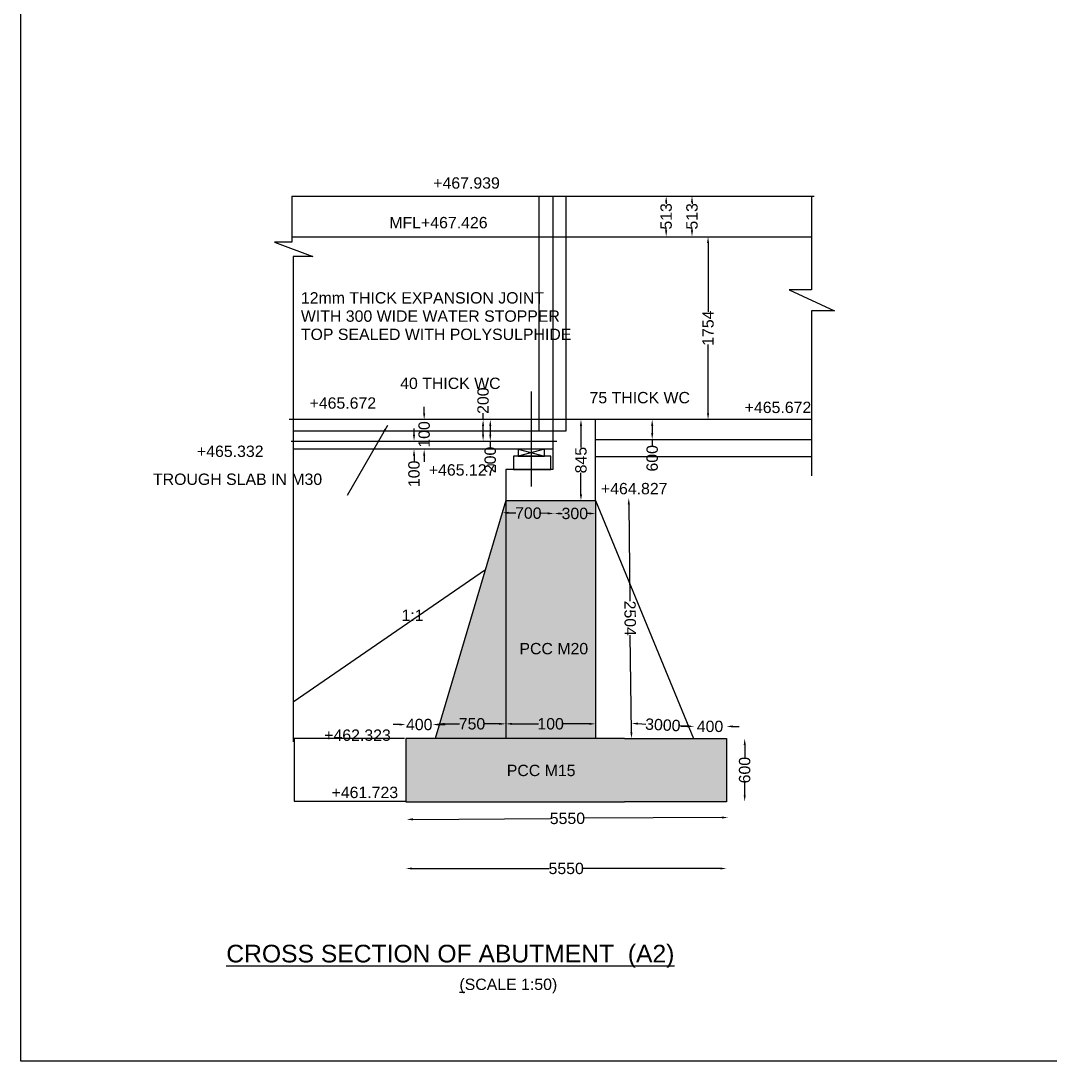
# Model space of a CAD drawing. Header units: millimetres. Extents: x 5124 to 5848355, y 2311 to 21025241.
# Drawn here: x 5765740 to 5786144, y 20967427 to 20988043 of the extents above; entities that cross this region are included whole.
import ezdxf

# ---------------------------------------------------------------- set-up
doc = ezdxf.new("R2010")
doc.units = ezdxf.units.MM
doc.header["$MEASUREMENT"] = 0
for name, color, linetype in [('DIMENSION', 2, 'Continuous'), ('DRAWING', 7, 'Continuous'), ('TEXT', 7, 'Continuous')]:
    doc.layers.add(name, color=color, linetype=linetype)
doc.styles.get("Standard").update_dxf_attribs({"font": 'arial.ttf', "height": 225})
doc.dimstyles.get("Standard").update_dxf_attribs({"dimtxt": 125, "dimasz": 125, "dimexe": 0.18, "dimexo": 0.0625, "dimgap": 0.09, "dimtad": 0, "dimdec": 0, "dimzin": 0, "dimdsep": 46, "dimtxsty": 'Standard', "dimcen": 0.09, "dimse1": 1, "dimse2": 1, "dimadec": 0, "dimazin": 0, "dimtfac": 1, "dimtdec": 0, "dimtofl": 0, "dimtmove": 0, "dimatfit": 3, "dimfxl": 0, "dimtolj": 1, "dimtzin": 0, "dimarcsym": 0})

# ---------------------------------------------------------------- blocks, each defined once
blk = doc.blocks.new('*D119')
at = {"layer": 'Defpoints', "color": 0, "transparency": 16777216}
for p in [(5778532, 20984570), (5778532, 20984570), (5778532, 20983766)]:
    blk.add_point(p, dxfattribs=at)
at = {"layer": 'DRAWING', "color": 0, "lineweight": -2, "transparency": 16777216}
for p, q in [((5778532, 20984445), (5778532, 20984416)), ((5778532, 20983891), (5778532, 20983919))]:
    blk.add_line(p, q, dxfattribs=at)
at = {"layer": 'DRAWING', "color": 0, "transparency": 16777216}
for points in [[(5778511, 20984445), (5778553, 20984445), (5778532, 20984570)], [(5778511, 20983891), (5778553, 20983891), (5778532, 20983766)]]:
    blk.add_solid(points, dxfattribs=at)
at = {"layer": 'DRAWING', "color": 0, "transparency": 16777216, "insert": (5778532, 20984168), "char_height": 225, "attachment_point": 5, "rotation": 90}
blk.add_mtext('\\A1;513', dxfattribs=at)
blk = doc.blocks.new('*D120')
at = {"layer": 'Defpoints', "color": 0, "transparency": 16777216}
for p in [(5778255, 20980141), (5778255, 20979748), (5778255, 20979748)]:
    blk.add_point(p, dxfattribs=at)
at = {"layer": 'DRAWING', "color": 0, "lineweight": -2, "transparency": 16777216}
for p, q in [((5778255, 20980016), (5778255, 20979873)), ((5778255, 20979748), (5778255, 20979623))]:
    blk.add_line(p, q, dxfattribs=at)
at = {"layer": 'DRAWING', "color": 0, "transparency": 16777216}
for points in [[(5778234, 20980016), (5778276, 20980016), (5778255, 20980141)], [(5778234, 20979873), (5778276, 20979873), (5778255, 20979748)]]:
    blk.add_solid(points, dxfattribs=at)
at = {"layer": 'DRAWING', "color": 0, "transparency": 16777216, "insert": (5778255, 20979374), "char_height": 225, "attachment_point": 5, "rotation": 90}
blk.add_mtext('\\A1;600', dxfattribs=at)
blk = doc.blocks.new('*D121')
at = {"layer": 'Defpoints', "color": 0, "transparency": 16777216}
for p in [(5776843, 20980141), (5776843, 20978535), (5776843, 20978535)]:
    blk.add_point(p, dxfattribs=at)
at = {"layer": 'DRAWING', "color": 0, "lineweight": -2, "transparency": 16777216}
for p, q in [((5776843, 20980016), (5776843, 20979588)), ((5776843, 20978660), (5776843, 20979088))]:
    blk.add_line(p, q, dxfattribs=at)
at = {"layer": 'DRAWING', "color": 0, "transparency": 16777216}
for points in [[(5776822, 20980016), (5776864, 20980016), (5776843, 20980141)], [(5776822, 20978660), (5776864, 20978660), (5776843, 20978535)]]:
    blk.add_solid(points, dxfattribs=at)
at = {"layer": 'DRAWING', "color": 0, "transparency": 16777216, "insert": (5776843, 20979338), "char_height": 225, "attachment_point": 5, "rotation": 90}
blk.add_mtext('\\A1;845', dxfattribs=at)
blk = doc.blocks.new('*D122')
at = {"layer": 'Defpoints', "color": 0, "transparency": 16777216}
for p in [(5775288, 20978319), (5775288, 20978296), (5776311, 20978304)]:
    blk.add_point(p, dxfattribs=at)
at = {"layer": 'DRAWING', "color": 0, "lineweight": -2, "transparency": 16777216}
for p, q in [((5775413, 20978294), (5775552, 20978292)), ((5776185, 20978282), (5776046, 20978284))]:
    blk.add_line(p, q, dxfattribs=at)
at = {"layer": 'DRAWING', "color": 0, "transparency": 16777216}
for points in [[(5775413, 20978315), (5775412, 20978273), (5775288, 20978296)], [(5776186, 20978303), (5776185, 20978261), (5776310, 20978280)]]:
    blk.add_solid(points, dxfattribs=at)
at = {"layer": 'DRAWING', "color": 0, "transparency": 16777216, "insert": (5775799, 20978288), "char_height": 225, "attachment_point": 5, "rotation": 359.1414}
blk.add_mtext('\\A1;700', dxfattribs=at)
blk = doc.blocks.new('*D123')
at = {"layer": 'Defpoints', "color": 0, "transparency": 16777216}
for p in [(5776310, 20978280), (5777131, 20978280), (5777131, 20978280)]:
    blk.add_point(p, dxfattribs=at)
at = {"layer": 'DRAWING', "color": 0, "lineweight": -2, "transparency": 16777216}
for p, q in [((5776435, 20978280), (5776473, 20978280)), ((5777006, 20978280), (5776969, 20978280))]:
    blk.add_line(p, q, dxfattribs=at)
at = {"layer": 'DRAWING', "color": 0, "transparency": 16777216}
for points in [[(5776435, 20978301), (5776435, 20978260), (5776310, 20978280)], [(5777006, 20978301), (5777006, 20978260), (5777131, 20978280)]]:
    blk.add_solid(points, dxfattribs=at)
at = {"layer": 'DRAWING', "color": 0, "transparency": 16777216, "insert": (5776721, 20978280), "char_height": 225, "attachment_point": 5}
blk.add_mtext('\\A1;300', dxfattribs=at)
blk = doc.blocks.new('*D124')
at = {"layer": 'Defpoints', "color": 0, "transparency": 16777216}
for p in [(5777790, 20978588), (5777844, 20973821), (5777844, 20973821)]:
    blk.add_point(p, dxfattribs=at)
at = {"layer": 'DRAWING', "color": 0, "lineweight": -2, "transparency": 16777216}
for p, q in [((5777791, 20978463), (5777813, 20976542)), ((5777843, 20973946), (5777821, 20975867))]:
    blk.add_line(p, q, dxfattribs=at)
at = {"layer": 'DRAWING', "color": 0, "transparency": 16777216}
for points in [[(5777812, 20978463), (5777770, 20978462), (5777790, 20978588)], [(5777864, 20973946), (5777822, 20973946), (5777844, 20973821)]]:
    blk.add_solid(points, dxfattribs=at)
at = {"layer": 'DRAWING', "color": 0, "transparency": 16777216, "insert": (5777817, 20976204), "char_height": 225, "attachment_point": 5, "rotation": 270.6567}
blk.add_mtext('\\A1;2504', dxfattribs=at)
blk = doc.blocks.new('*D125')
at = {"layer": 'Defpoints', "color": 0, "transparency": 16777216}
for p in [(5779728, 20974061), (5779074, 20973821), (5779728, 20973821)]:
    blk.add_point(p, dxfattribs=at)
at = {"layer": 'DRAWING', "color": 0, "lineweight": -2, "transparency": 16777216}
for p, q in [((5778949, 20974061), (5778824, 20974061)), ((5779853, 20974061), (5779978, 20974061))]:
    blk.add_line(p, q, dxfattribs=at)
at = {"layer": 'DRAWING', "color": 0, "transparency": 16777216}
for points in [[(5778949, 20974082), (5778949, 20974041), (5779074, 20974061)], [(5779853, 20974082), (5779853, 20974041), (5779728, 20974061)]]:
    blk.add_solid(points, dxfattribs=at)
at = {"layer": 'DRAWING', "color": 0, "transparency": 16777216, "insert": (5779401, 20974061), "char_height": 225, "attachment_point": 5}
blk.add_mtext('\\A1;400', dxfattribs=at)
blk = doc.blocks.new('*D126')
at = {"layer": 'Defpoints', "color": 0, "transparency": 16777216}
for p in [(5779728, 20973821), (5779728, 20972570), (5780088, 20972570)]:
    blk.add_point(p, dxfattribs=at)
at = {"layer": 'DRAWING', "color": 0, "lineweight": -2, "transparency": 16777216}
for p, q in [((5780088, 20973696), (5780088, 20973444)), ((5780088, 20972695), (5780088, 20972947))]:
    blk.add_line(p, q, dxfattribs=at)
at = {"layer": 'DRAWING', "color": 0, "transparency": 16777216}
for points in [[(5780068, 20973696), (5780109, 20973696), (5780088, 20973821)], [(5780068, 20972695), (5780109, 20972695), (5780088, 20972570)]]:
    blk.add_solid(points, dxfattribs=at)
at = {"layer": 'DRAWING', "color": 0, "transparency": 16777216, "insert": (5780088, 20973195), "char_height": 225, "attachment_point": 5, "rotation": 90}
blk.add_mtext('\\A1;600', dxfattribs=at)
blk = doc.blocks.new('*D127')
at = {"layer": 'Defpoints', "color": 0, "transparency": 16777216}
for p in [(5777845, 20974122), (5777833, 20973883), (5779074, 20973821)]:
    blk.add_point(p, dxfattribs=at)
at = {"layer": 'DRAWING', "color": 0, "lineweight": -2, "transparency": 16777216}
for p, q in [((5777970, 20974116), (5778130, 20974108)), ((5778961, 20974066), (5778801, 20974074))]:
    blk.add_line(p, q, dxfattribs=at)
at = {"layer": 'DRAWING', "color": 0, "transparency": 16777216}
for points in [[(5777971, 20974136), (5777969, 20974095), (5777845, 20974122)], [(5778962, 20974087), (5778960, 20974045), (5779086, 20974059)]]:
    blk.add_solid(points, dxfattribs=at)
at = {"layer": 'DRAWING', "color": 0, "transparency": 16777216, "insert": (5778466, 20974091), "char_height": 225, "attachment_point": 5, "rotation": 357.1217}
blk.add_mtext('\\A1;3000', dxfattribs=at)
blk = doc.blocks.new('*D128')
at = {"layer": 'Defpoints', "color": 0, "transparency": 16777216}
for p in [(5773371, 20974098), (5773371, 20973821), (5773904, 20973821)]:
    blk.add_point(p, dxfattribs=at)
at = {"layer": 'DRAWING', "color": 0, "lineweight": -2, "transparency": 16777216}
for p, q in [((5773246, 20974098), (5773121, 20974098)), ((5774029, 20974098), (5774154, 20974098))]:
    blk.add_line(p, q, dxfattribs=at)
at = {"layer": 'DRAWING', "color": 0, "transparency": 16777216}
for points in [[(5773246, 20974119), (5773246, 20974078), (5773371, 20974098)], [(5774029, 20974119), (5774029, 20974078), (5773904, 20974098)]]:
    blk.add_solid(points, dxfattribs=at)
at = {"layer": 'DRAWING', "color": 0, "transparency": 16777216, "insert": (5773637, 20974098), "char_height": 225, "attachment_point": 5}
blk.add_mtext('\\A1;400', dxfattribs=at)
blk = doc.blocks.new('*D129')
at = {"layer": 'Defpoints', "color": 0, "transparency": 16777216}
for p in [(5773387, 20972219), (5779761, 20972256), (5779761, 20972256)]:
    blk.add_point(p, dxfattribs=at)
at = {"layer": 'DRAWING', "color": 0, "lineweight": -2, "transparency": 16777216}
for p, q in [((5773512, 20972220), (5776238, 20972236)), ((5779636, 20972255), (5776910, 20972240))]:
    blk.add_line(p, q, dxfattribs=at)
at = {"layer": 'DRAWING', "color": 0, "transparency": 16777216}
for points in [[(5773512, 20972241), (5773512, 20972199), (5773387, 20972219)], [(5779636, 20972276), (5779636, 20972235), (5779761, 20972256)]]:
    blk.add_solid(points, dxfattribs=at)
at = {"layer": 'DRAWING', "color": 0, "transparency": 16777216, "insert": (5776574, 20972238), "char_height": 225, "attachment_point": 5, "rotation": 0.3341}
blk.add_mtext('\\A1;5550', dxfattribs=at)
blk = doc.blocks.new('*D130')
at = {"layer": 'Defpoints', "color": 0, "transparency": 16777216}
for p in [(5774892, 20980141), (5774903, 20980141), (5774892, 20979717)]:
    blk.add_point(p, dxfattribs=at)
at = {"layer": 'DRAWING', "color": 0, "lineweight": -2, "transparency": 16777216}
for p, q in [((5774903, 20980141), (5774903, 20980266)), ((5774903, 20979842), (5774903, 20980016))]:
    blk.add_line(p, q, dxfattribs=at)
at = {"layer": 'DRAWING', "color": 0, "transparency": 16777216}
for points in [[(5774882, 20980016), (5774923, 20980016), (5774903, 20980141)], [(5774882, 20979842), (5774923, 20979842), (5774903, 20979717)]]:
    blk.add_solid(points, dxfattribs=at)
at = {"layer": 'DRAWING', "color": 0, "transparency": 16777216, "insert": (5774903, 20980516), "char_height": 225, "attachment_point": 5, "rotation": 90}
blk.add_mtext('\\A1;200', dxfattribs=at)
blk = doc.blocks.new('*D131')
at = {"layer": 'Defpoints', "color": 0, "transparency": 16777216}
for p in [(5773534, 20979717), (5773534, 20979553), (5773534, 20979553)]:
    blk.add_point(p, dxfattribs=at)
at = {"layer": 'DRAWING', "color": 0, "lineweight": -2, "transparency": 16777216}
for p, q in [((5773534, 20979842), (5773534, 20979967)), ((5773534, 20979428), (5773534, 20979303))]:
    blk.add_line(p, q, dxfattribs=at)
at = {"layer": 'DRAWING', "color": 0, "transparency": 16777216}
for points in [[(5773513, 20979842), (5773555, 20979842), (5773534, 20979717)], [(5773513, 20979428), (5773555, 20979428), (5773534, 20979553)]]:
    blk.add_solid(points, dxfattribs=at)
at = {"layer": 'DRAWING', "color": 0, "transparency": 16777216, "insert": (5773534, 20979066), "char_height": 225, "attachment_point": 5, "rotation": 90}
blk.add_mtext('\\A1;100', dxfattribs=at)
blk = doc.blocks.new('*D162')
at = {"layer": 'Defpoints', "color": 0, "transparency": 16777216}
for p in [(5774015, 20974112), (5775352, 20974112), (5775352, 20974112)]:
    blk.add_point(p, dxfattribs=at)
at = {"layer": 'TEXT', "color": 0, "lineweight": -2, "transparency": 16777216}
for p, q in [((5774140, 20974112), (5774436, 20974112)), ((5775227, 20974112), (5774931, 20974112))]:
    blk.add_line(p, q, dxfattribs=at)
at = {"layer": 'TEXT', "color": 0, "transparency": 16777216}
for points in [[(5774140, 20974132), (5774140, 20974091), (5774015, 20974112)], [(5775227, 20974132), (5775227, 20974091), (5775352, 20974112)]]:
    blk.add_solid(points, dxfattribs=at)
at = {"layer": 'TEXT', "color": 0, "transparency": 16777216, "insert": (5774683, 20974112), "char_height": 225, "attachment_point": 5}
blk.add_mtext('\\A1;750', dxfattribs=at)
blk = doc.blocks.new('*D163')
at = {"layer": 'Defpoints', "color": 0, "transparency": 16777216}
for p in [(5775352, 20974112), (5777131, 20974112), (5777131, 20974112)]:
    blk.add_point(p, dxfattribs=at)
at = {"layer": 'TEXT', "color": 0, "lineweight": -2, "transparency": 16777216}
for p, q in [((5775477, 20974112), (5776004, 20974112)), ((5777006, 20974112), (5776479, 20974112))]:
    blk.add_line(p, q, dxfattribs=at)
at = {"layer": 'TEXT', "color": 0, "transparency": 16777216}
for points in [[(5775477, 20974132), (5775477, 20974091), (5775352, 20974112)], [(5777006, 20974132), (5777006, 20974091), (5777131, 20974112)]]:
    blk.add_solid(points, dxfattribs=at)
at = {"layer": 'TEXT', "color": 0, "transparency": 16777216, "insert": (5776242, 20974112), "char_height": 225, "attachment_point": 5}
blk.add_mtext('\\A1;100', dxfattribs=at)
blk = doc.blocks.new('*D164')
at = {"layer": 'Defpoints', "color": 0, "transparency": 16777216}
for p in [(5773371, 20972570), (5779728, 20972570), (5779728, 20971246)]:
    blk.add_point(p, dxfattribs=at)
at = {"layer": 'TEXT', "color": 0, "lineweight": -2, "transparency": 16777216}
for p, q in [((5773496, 20971246), (5776214, 20971246)), ((5779603, 20971246), (5776885, 20971246))]:
    blk.add_line(p, q, dxfattribs=at)
at = {"layer": 'TEXT', "color": 0, "transparency": 16777216}
for points in [[(5773496, 20971266), (5773496, 20971225), (5773371, 20971246)], [(5779603, 20971266), (5779603, 20971225), (5779728, 20971246)]]:
    blk.add_solid(points, dxfattribs=at)
at = {"layer": 'TEXT', "color": 0, "transparency": 16777216, "insert": (5776550, 20971246), "char_height": 225, "attachment_point": 5}
blk.add_mtext('\\A1;5550', dxfattribs=at)
blk = doc.blocks.new('*D165')
at = {"layer": 'Defpoints', "color": 0, "transparency": 16777216}
for p in [(5775045, 20980141), (5775045, 20979717), (5775045, 20979717)]:
    blk.add_point(p, dxfattribs=at)
at = {"layer": 'TEXT', "color": 0, "lineweight": -2, "transparency": 16777216}
for p, q in [((5775045, 20980016), (5775045, 20979842)), ((5775045, 20979717), (5775045, 20979592))]:
    blk.add_line(p, q, dxfattribs=at)
at = {"layer": 'TEXT', "color": 0, "transparency": 16777216}
for points in [[(5775025, 20980016), (5775066, 20980016), (5775045, 20980141)], [(5775025, 20979842), (5775066, 20979842), (5775045, 20979717)]]:
    blk.add_solid(points, dxfattribs=at)
at = {"layer": 'TEXT', "color": 0, "transparency": 16777216, "insert": (5775045, 20979342), "char_height": 225, "attachment_point": 5, "rotation": 90}
blk.add_mtext('\\A1;200', dxfattribs=at)
blk = doc.blocks.new('*D166')
at = {"layer": 'Defpoints', "color": 0, "transparency": 16777216}
for p in [(5773735, 20980141), (5773735, 20979553), (5773735, 20979553)]:
    blk.add_point(p, dxfattribs=at)
at = {"layer": 'TEXT', "color": 0, "lineweight": -2, "transparency": 16777216}
for p, q in [((5773735, 20980266), (5773735, 20980391)), ((5773735, 20979428), (5773735, 20979303))]:
    blk.add_line(p, q, dxfattribs=at)
at = {"layer": 'TEXT', "color": 0, "transparency": 16777216}
for points in [[(5773714, 20980266), (5773756, 20980266), (5773735, 20980141)], [(5773714, 20979428), (5773756, 20979428), (5773735, 20979553)]]:
    blk.add_solid(points, dxfattribs=at)
at = {"layer": 'TEXT', "color": 0, "transparency": 16777216, "insert": (5773735, 20979847), "char_height": 225, "attachment_point": 5, "rotation": 90}
blk.add_mtext('\\A1;100', dxfattribs=at)
blk = doc.blocks.new('*D167')
at = {"layer": 'Defpoints', "color": 0, "transparency": 16777216}
for p in [(5779464, 20983766), (5779362, 20980141), (5779464, 20980141)]:
    blk.add_point(p, dxfattribs=at)
at = {"layer": 'TEXT', "color": 0, "lineweight": -2, "transparency": 16777216}
for p, q in [((5779362, 20983641), (5779362, 20982278)), ((5779362, 20980266), (5779362, 20981628))]:
    blk.add_line(p, q, dxfattribs=at)
at = {"layer": 'TEXT', "color": 0, "transparency": 16777216}
for points in [[(5779341, 20983641), (5779383, 20983641), (5779362, 20983766)], [(5779341, 20980266), (5779383, 20980266), (5779362, 20980141)]]:
    blk.add_solid(points, dxfattribs=at)
at = {"layer": 'TEXT', "color": 0, "transparency": 16777216, "insert": (5779362, 20981953), "char_height": 225, "attachment_point": 5, "rotation": 90}
blk.add_mtext('\\A1;1754', dxfattribs=at)
blk = doc.blocks.new('*D168')
at = {"layer": 'Defpoints', "color": 0, "transparency": 16777216}
for p in [(5779169, 20984570), (5779044, 20983766), (5779169, 20983766)]:
    blk.add_point(p, dxfattribs=at)
at = {"layer": 'TEXT', "color": 0, "lineweight": -2, "transparency": 16777216}
for p, q in [((5779044, 20984445), (5779044, 20984416)), ((5779044, 20983891), (5779044, 20983919))]:
    blk.add_line(p, q, dxfattribs=at)
at = {"layer": 'TEXT', "color": 0, "transparency": 16777216}
for points in [[(5779023, 20984445), (5779064, 20984445), (5779044, 20984570)], [(5779023, 20983891), (5779064, 20983891), (5779044, 20983766)]]:
    blk.add_solid(points, dxfattribs=at)
at = {"layer": 'TEXT', "color": 0, "transparency": 16777216, "insert": (5779044, 20984168), "char_height": 225, "attachment_point": 5, "rotation": 90}
blk.add_mtext('\\A1;513', dxfattribs=at)

msp = doc.modelspace()

# ---------------------------------------------------------------- hatches: boundary and pattern name
at = {"layer": 'TEXT'}
h = msp.add_hatch(dxfattribs=at)
h.set_pattern_fill('AR-CONC', color=0, scale=50, style=0)
h.set_pattern_definition([(50, (0, 0), (358.6300913, -31.3760675), [37.5, -412.5]), (355, (0, 0), (-69.375667, 376.096067), [30, -330]), (100.4514, (29.9, -2.6), (289.254691, 344.719771), [31.870095, -350.571056]), (46.1842, (0, 100), (533.620524, -82.759507), [56.25, -618.75]), (96.6356, (44.47, 93.1), (467.331353, 487.058935), [47.805144, -525.8565]), (351.1842, (0, 100), (467.330973, 487.0593), [45, -495]), (21, (50, 75), (298.453526, -201.3094453), [37.5, -412.5]), (326, (50, 75), (121.657666, 362.5750225), [30, -330]), (71.4514, (74.87, 58.22), (420.1113143, 161.2652484), [31.870095, -350.571056]), (37.5, (0, 0), (6.07992766, 166.4469269), [0, -326, 0, -335, 0, -331.25]), (7.5, (0, 0), (131.5347687, 197.205856), [0, -191, 0, -318.5, 0, -126.25]), (327.5, (-111.5, 0), (266.9112181, -11.2774359), [0, -125, 0, -390, 0, -517.5]), (317.5, (-161.5, 0), (291.5930847, 50.0524912), [0, -162.5, 0, -259, 0, -367.5])])
h.paths.add_polyline_path([(5779728.4, 20973820.9), (5777704.5, 20973820.9), (5773952.2, 20973820.9), (5773370.7, 20973820.9), (5773370.7, 20972570.1), (5777704.5, 20972570.1), (5779728.4, 20972570.1)])
h.paths.add_polyline_path([(5777131, 20978535.2), (5775352.2, 20978535.2), (5775352.2, 20973820.9), (5777131, 20973820.9)])
h.paths.add_polyline_path([(5775352.2, 20978535.2), (5773952.2, 20973820.9), (5775352.2, 20973820.9)])
h.paths.add_polyline_path([(5775314.2, 20973014.4), (5776880.3, 20973014.4), (5776880.3, 20973363.4), (5775314.2, 20973363.4)], flags=24)
h.paths.add_polyline_path([(5775498.2, 20978463.7), (5776105.1, 20978454.6), (5776100, 20978112.4), (5775493, 20978121.5)], flags=24)
h.paths.add_polyline_path([(5776416.4, 20978451.6), (5777025.1, 20978451.6), (5777025.1, 20978109.2), (5776416.4, 20978109.2)], flags=24)
h.paths.add_polyline_path([(5775947.8, 20974282.7), (5776535.4, 20974282.7), (5776535.4, 20973940.4), (5775947.8, 20973940.4)], flags=24)
h.paths.add_polyline_path([(5775565.1, 20975428.3), (5777043.9, 20975428.3), (5777043.9, 20975777.3), (5775565.1, 20975777.3)], flags=24)
h.paths.add_polyline_path([(5774379.9, 20974282.7), (5774987, 20974282.7), (5774987, 20973940.4), (5774379.9, 20973940.4)], flags=24)
h.paths.add_polyline_path([(5777983.7, 20976599.8), (5777992.7, 20975812.5), (5777650.5, 20975808.6), (5777641.5, 20976595.9)], flags=9)
h.paths.add_polyline_path([(5778082.9, 20974281.3), (5778865.5, 20974242), (5778848.3, 20973900), (5778065.8, 20973939.3)], flags=9)

# ---------------------------------------------------------------- linework, layer by layer
at = {"layer": 'DIMENSION', "color": 0}
for points in [[(5771112.5, 20984569.6), (5771112.5, 20983660.3), (5770771.2, 20983660.3), (5771530.9, 20983370.2), (5771137.4, 20983370.2), (5771137.4, 20979087.2), (5771137.4, 20973754.1)], [(5771112.5, 20984569.6), (5781463.4, 20984569.6)], [(5776287.9, 20984569.6), (5776287.9, 20979154), (5775352.2, 20979154), (5775352.2, 20978535.2), (5777131, 20978535.2), (5777131, 20980140.7)], [(5776009.4, 20984569.6), (5776009.4, 20980140.7)], [(5776545.1, 20984569.6), (5776545.1, 20979910.1), (5776287.9, 20979910.1)], [(5781412.8, 20984569.6), (5781412.8, 20982710.5), (5780971.3, 20982710.5), (5781870.1, 20982298.5), (5781412.8, 20982298.5), (5781412.8, 20979025.1)], [(5771112.5, 20983765.8), (5781412.8, 20983765.8)], [(5775862.1, 20978817.8), (5775862.1, 20980700.9)], [(5781412.8, 20980140.7), (5771056.9, 20980140.7)], [(5776009.4, 20980140.7), (5776009.4, 20979910.1)], [(5776287.9, 20979910.1), (5771137.4, 20979910.1)], [(5771101.5, 20979716.7), (5776365.6, 20979716.7)], [(5776287.9, 20979553.3), (5771137.4, 20979553.3)], [(5775595.7, 20979553.3), (5776117.5, 20979418.9)], [(5776117.5, 20979553.3), (5775595.7, 20979418.9)], [(5777131, 20979748.3), (5781412.8, 20979748.3)], [(5781412.8, 20979401.2), (5777131, 20979401.2)], [(5775352.2, 20978535.2), (5773952.2, 20973820.9), (5773370.7, 20973820.9), (5773370.7, 20972570.1), (5777704.5, 20972570.1), (5777704.5, 20972570.1)], [(5775352.2, 20978535.2), (5775352.2, 20973820.9)], [(5777131, 20978535.2), (5777131, 20973820.9)], [(5777131, 20978535.2), (5779073.9, 20973820.9)], [(5771137.4, 20974551), (5774947.4, 20977172.1)], [(5777704.5, 20973820.9), (5777704.5, 20973820.9), (5773952.2, 20973820.9)], [(5777704.5, 20973820.9), (5779728.4, 20973820.9), (5779728.4, 20972570.1), (5777704.5, 20972570.1)]]:
    msp.add_lwpolyline(points, dxfattribs=at)
for points in [[(5776117.5, 20979553.3), (5775595.7, 20979553.3), (5775595.7, 20979418.9), (5776117.5, 20979418.9)], [(5775506.1, 20979154), (5776246.7, 20979154), (5776246.7, 20979418.9), (5775506.1, 20979418.9)]]:
    msp.add_lwpolyline(points, close=True, dxfattribs=at)
at = {"layer": 'TEXT'}
msp.add_lwpolyline([(5765739.6, 21025229.7), (5848350.3, 21025229.7), (5848350.3, 20967427.4), (5765739.6, 20967427.4)], close=True, dxfattribs=at)
at = {"layer": 'TEXT', "color": 0}
msp.add_lwpolyline([(5773345, 20973823.1), (5771157.8, 20973823.1), (5771157.8, 20972578.4), (5773374.6, 20972578.4)], dxfattribs=at)

# ---------------------------------------------------------------- texts
for s, height, p in [('+467.939', 225, (5773915, 20984717.1)), ('MFL+467.426', 225, (5773043.9, 20983932.3)), ('12mm THICK EXPANSION JOINT', 225, (5771291.4, 20982441.2)), ('WITH 300 WIDE WATER STOPPER ', 225, (5771291.4, 20982079.8)), ('TOP SEALED WITH POLYSULPHIDE ', 225, (5771291.4, 20981718.3)), ('40 THICK WC', 225, (5773259.1, 20980747.5)), ('+465.672', 225, (5771463.1, 20980357.1)), ('75 THICK WC ', 225, (5777012.6, 20980464.2)), ('+465.672', 225, (5780088.1, 20980271.3)), ('+465.332', 225, (5769231.4, 20979400.7)), ('+465.127', 225, (5773827, 20979031.3)), ('TROUGH SLAB IN M30 ', 225, (5768359.8, 20978846.7)), ('+464.827', 225, (5777238.4, 20978661.5)), ('1:1', 225, (5773285.9, 20976149.9)), ('PCC M20', 225, (5775623.3, 20975490.3)), ('+462.323', 225, (5771754, 20973775.5)), ('PCC M15 ', 225, (5775372.4, 20973076.4)), ('+461.723', 225, (5771899.3, 20972641.1)), ('%%UCROSS SECTION OF ABUTMENT  (A2)', 350, (5769812.9, 20969384.6)), ('%%U(%%USCALE 1:50)', 225, (5774433.8, 20968838.2))]:
    msp.add_text(s, height=height, dxfattribs=at).set_placement(p)

# ---------------------------------------------------------------- dimensions: what is measured, and where the dimension line sits
at = {"layer": 'DRAWING', "color": 0}
for p1, p2, distance, text, picture, middle in [((5778532, 20983765.8), (5778532, 20984569.6), 0, '513', '*D119', (5778532, 20984167.7)), ((5774891.9, 20979716.7), (5774891.9, 20980140.7), -10.6, '200', '*D130', (5774902.5, 20980515.9)), ((5773534.3, 20979716.7), (5773534.3, 20979553.3), 0, '100', '*D131', (5773534.3, 20979065.6)), ((5776842.9, 20980140.7), (5776842.9, 20978535.2), 0, '845', '*D121', (5776842.9, 20979337.9)), ((5778255, 20980140.7), (5778255, 20979748.3), 0, '600', '*D120', (5778255, 20979374.4)), ((5777789.8, 20978587.6), (5777844.4, 20973820.9), 0, '2504', '*D124', (5777817.1, 20976204.2)), ((5776310.8, 20978303.9), (5775288.1, 20978319.2), 23.5, '700', '*D122', (5775799.1, 20978288)), ((5776310.5, 20978280.4), (5777131, 20978280.4), 0, '300', '*D123', (5776720.7, 20978280.4)), ((5773903.6, 20973820.9), (5773370.7, 20973820.9), -277.6, '400', '*D128', (5773637.1, 20974098.5)), ((5779073.9, 20973820.9), (5777833.3, 20973883.3), -238.9, '3000', '*D127', (5778465.6, 20974090.7)), ((5779073.9, 20973820.9), (5779728.4, 20973820.9), 240.5, '400', '*D125', (5779401.2, 20974061.4)), ((5779728.4, 20973820.9), (5779728.4, 20972570.1), 360, '600', '*D126', (5780088.4, 20973195.5)), ((5773387.4, 20972219.1), (5779760.9, 20972256.3), -0.1, '5550', '*D129', (5776574.1, 20972237.6))]:
    dim = msp.add_aligned_dim(p1=p1, p2=p2, distance=distance, text=text, dimstyle='Standard', dxfattribs=at)
    dim.commit()
    dim.dimension.update_dxf_attribs({"geometry": picture, "text_midpoint": middle})
at = {"layer": 'TEXT', "color": 0}
for base, p1, p2, text, picture, middle in [((5779043.5, 20983765.8), (5779168.5, 20984569.6), (5779168.5, 20983765.8), '513', '*D168', (5779043.5, 20984167.7)), ((5779361.8, 20980140.7), (5779464, 20983765.8), (5779464, 20980140.7), '1754', '*D167', (5779361.8, 20981953.2)), ((5773735.2, 20979553.3), (5773735.2, 20980140.7), (5773735.2, 20979553.3), '100', '*D166', (5773735.2, 20979847)), ((5775045.4, 20979716.7), (5775045.4, 20980140.7), (5775045.4, 20979716.7), '200', '*D165', (5775045.4, 20979341.5))]:
    dim = msp.add_linear_dim(base=base, p1=p1, p2=p2, angle=90, text=text, dimstyle='Standard', dxfattribs=at)
    dim.commit()
    dim.dimension.update_dxf_attribs({"geometry": picture, "text_midpoint": middle})
for base, p1, p2, text, picture, middle in [((5775352.2, 20974111.6), (5774014.7, 20974111.6), (5775352.2, 20974111.6), '750', '*D162', (5774683.5, 20974111.6)), ((5777131, 20974111.6), (5775352.2, 20974111.6), (5777131, 20974111.6), '100', '*D163', (5776241.6, 20974111.6)), ((5779728.4, 20971245.6), (5773370.7, 20972570.1), (5779728.4, 20972570.1), '5550', '*D164', (5776549.6, 20971245.6))]:
    dim = msp.add_linear_dim(base=base, p1=p1, p2=p2, text=text, dimstyle='Standard', dxfattribs=at)
    dim.commit()
    dim.dimension.update_dxf_attribs({"geometry": picture, "text_midpoint": middle})

# ---------------------------------------------------------------- leaders
at = {"layer": 'DRAWING', "color": 0}
msp.add_leader([(5773005.3, 20980023), (5772210.2, 20978637.2)], dimstyle='Standard', override={"dimgap": 0.09, "dimtad": 0}, dxfattribs=at)

doc.saveas('drawing.dxf')
